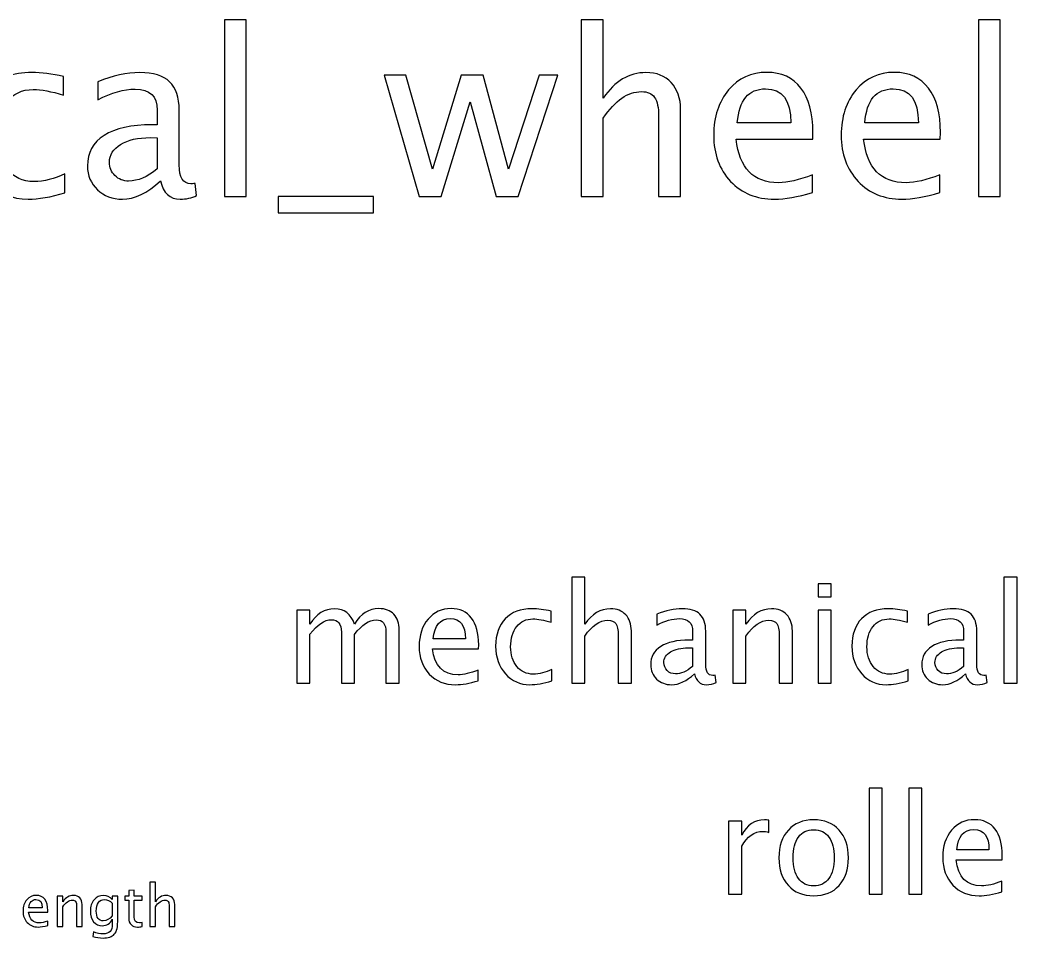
# Model space of a CAD drawing. Header units: centimetres. Extents: x -26.9 to 37.3, y -43.5 to 43.3.
# Drawn here: x 8.16 to 17.38, y 34.81 to 43.3 of the extents above; entities that cross this region are included whole.
import ezdxf

# ---------------------------------------------------------------- set-up
doc = ezdxf.new("R2010")
doc.units = ezdxf.units.CM
doc.header["$MEASUREMENT"] = 0
doc.layers.add('Layer 1', color=7, linetype='Continuous')

msp = doc.modelspace()

# ---------------------------------------------------------------- linework, layer by layer
at = {"layer": 'Layer 1'}
for points, knots in [([(10.04928, 41.67044), (10.04928, 41.67044), (10.04928, 43.30239), (10.04928, 43.30239), (10.04928, 43.30239), (10.04928, 43.30239), (10.25248, 43.30239), (10.25248, 43.30239), (10.25248, 43.30239), (10.25248, 43.30239), (10.25248, 41.67044), (10.25248, 41.67044), (10.25248, 41.67044), (10.25248, 41.67044), (10.04928, 41.67044), (10.04928, 41.67044)], [0, 0, 0, 0, 0.2, 0.2, 0.2, 0.2, 0.4, 0.4, 0.4, 0.4, 0.6, 0.6, 0.6, 0.6, 1, 1, 1, 1]), ([(13.35023, 41.67044), (13.35023, 41.67044), (13.35023, 43.30239), (13.35023, 43.30239), (13.35023, 43.30239), (13.35023, 43.30239), (13.55343, 43.30239), (13.55343, 43.30239), (13.55343, 43.30239), (13.55343, 43.30239), (13.55343, 42.58026), (13.55343, 42.58026), (13.55343, 42.58026), (13.66103, 42.73724), (13.79297, 42.81556), (13.9489, 42.81556), (13.9489, 42.81556), (14.04697, 42.81556), (14.12493, 42.78487), (14.18243, 42.72313), (14.18243, 42.72313), (14.23994, 42.66175), (14.26887, 42.57884), (14.26887, 42.47513), (14.26887, 42.47513), (14.26887, 42.47513), (14.26887, 41.67044), (14.26887, 41.67044), (14.26887, 41.67044), (14.26887, 41.67044), (14.06566, 41.67044), (14.06566, 41.67044), (14.06566, 41.67044), (14.06566, 41.67044), (14.06566, 42.40881), (14.06566, 42.40881), (14.06566, 42.40881), (14.06566, 42.49206), (14.05332, 42.55133), (14.02898, 42.58661), (14.02898, 42.58661), (14.00428, 42.62224), (13.96371, 42.63987), (13.90691, 42.63987), (13.90691, 42.63987), (13.78203, 42.63987), (13.6642, 42.55838), (13.55343, 42.3954), (13.55343, 42.3954), (13.55343, 42.3954), (13.55343, 41.67044), (13.55343, 41.67044), (13.55343, 41.67044), (13.55343, 41.67044), (13.35023, 41.67044), (13.35023, 41.67044)], [0, 0, 0, 0, 0.0666667, 0.0666667, 0.0666667, 0.0666667, 0.1333333, 0.1333333, 0.1333333, 0.1333333, 0.2, 0.2, 0.2, 0.2, 0.2666667, 0.2666667, 0.2666667, 0.2666667, 0.3333333, 0.3333333, 0.3333333, 0.3333333, 0.4, 0.4, 0.4, 0.4, 0.4666667, 0.4666667, 0.4666667, 0.4666667, 0.5333333, 0.5333333, 0.5333333, 0.5333333, 0.6, 0.6, 0.6, 0.6, 0.6666667, 0.6666667, 0.6666667, 0.6666667, 0.7333333, 0.7333333, 0.7333333, 0.7333333, 0.8, 0.8, 0.8, 0.8, 0.8666667, 0.8666667, 0.8666667, 0.8666667, 1, 1, 1, 1]), ([(17.02266, 41.67044), (17.02266, 41.67044), (17.02266, 43.30239), (17.02266, 43.30239), (17.02266, 43.30239), (17.02266, 43.30239), (17.22586, 43.30239), (17.22586, 43.30239), (17.22586, 43.30239), (17.22586, 43.30239), (17.22586, 41.67044), (17.22586, 41.67044), (17.22586, 41.67044), (17.22586, 41.67044), (17.02266, 41.67044), (17.02266, 41.67044)], [0, 0, 0, 0, 0.2, 0.2, 0.2, 0.2, 0.4, 0.4, 0.4, 0.4, 0.6, 0.6, 0.6, 0.6, 1, 1, 1, 1]), ([(8.57537, 41.70431), (8.44379, 41.6648), (8.33019, 41.64504), (8.23459, 41.64504), (8.23459, 41.64504), (8.0829, 41.64504), (7.95731, 41.70113), (7.85747, 41.81296), (7.85747, 41.81296), (7.75763, 41.92515), (7.70754, 42.06661), (7.70754, 42.237), (7.70754, 42.237), (7.70754, 42.41904), (7.75693, 42.56121), (7.85571, 42.66281), (7.85571, 42.66281), (7.95449, 42.76476), (8.09242, 42.81556), (8.26952, 42.81556), (8.26952, 42.81556), (8.35665, 42.81556), (8.45472, 42.80356), (8.56267, 42.77958), (8.56267, 42.77958), (8.56267, 42.77958), (8.56267, 42.60812), (8.56267, 42.60812), (8.56267, 42.60812), (8.44802, 42.64199), (8.35454, 42.65892), (8.28257, 42.65892), (8.28257, 42.65892), (8.17815, 42.65892), (8.09454, 42.61977), (8.0321, 42.5418), (8.0321, 42.5418), (7.96965, 42.46384), (7.93826, 42.35977), (7.93826, 42.22995), (7.93826, 42.22995), (7.93826, 42.104), (7.97071, 42.0024), (8.03527, 41.92444), (8.03527, 41.92444), (8.09983, 41.84683), (8.18414, 41.80802), (8.28892, 41.80802), (8.28892, 41.80802), (8.3817, 41.80802), (8.47695, 41.83201), (8.57537, 41.87999), (8.57537, 41.87999), (8.57537, 41.87999), (8.57537, 41.70431), (8.57537, 41.70431)], [0, 0, 0, 0, 0.0666667, 0.0666667, 0.0666667, 0.0666667, 0.1333333, 0.1333333, 0.1333333, 0.1333333, 0.2, 0.2, 0.2, 0.2, 0.2666667, 0.2666667, 0.2666667, 0.2666667, 0.3333333, 0.3333333, 0.3333333, 0.3333333, 0.4, 0.4, 0.4, 0.4, 0.4666667, 0.4666667, 0.4666667, 0.4666667, 0.5333333, 0.5333333, 0.5333333, 0.5333333, 0.6, 0.6, 0.6, 0.6, 0.6666667, 0.6666667, 0.6666667, 0.6666667, 0.7333333, 0.7333333, 0.7333333, 0.7333333, 0.8, 0.8, 0.8, 0.8, 0.8666667, 0.8666667, 0.8666667, 0.8666667, 1, 1, 1, 1]), ([(9.45873, 41.81332), (9.33667, 41.70113), (9.2192, 41.64504), (9.10631, 41.64504), (9.10631, 41.64504), (9.01353, 41.64504), (8.93627, 41.67397), (8.87524, 41.73218), (8.87524, 41.73218), (8.81386, 41.79038), (8.78316, 41.86376), (8.78316, 41.95231), (8.78316, 41.95231), (8.78316, 42.07472), (8.83467, 42.16892), (8.93768, 42.23453), (8.93768, 42.23453), (9.04069, 42.30015), (9.18851, 42.33296), (9.38112, 42.33296), (9.38112, 42.33296), (9.38112, 42.33296), (9.42875, 42.33296), (9.42875, 42.33296), (9.42875, 42.33296), (9.42875, 42.33296), (9.42875, 42.46807), (9.42875, 42.46807), (9.42875, 42.46807), (9.42875, 42.59825), (9.36101, 42.66316), (9.22519, 42.66316), (9.22519, 42.66316), (9.12007, 42.66316), (9.00506, 42.63), (8.88053, 42.56367), (8.88053, 42.56367), (8.88053, 42.56367), (8.88053, 42.73089), (8.88053, 42.73089), (8.88053, 42.73089), (9.01741, 42.78734), (9.14653, 42.81556), (9.26753, 42.81556), (9.26753, 42.81556), (9.39206, 42.81556), (9.48413, 42.78734), (9.54305, 42.73054), (9.54305, 42.73054), (9.60231, 42.67374), (9.63195, 42.58625), (9.63195, 42.46807), (9.63195, 42.46807), (9.63195, 42.46807), (9.63195, 41.96113), (9.63195, 41.96113), (9.63195, 41.96113), (9.63195, 41.84507), (9.66758, 41.78686), (9.73919, 41.78686), (9.73919, 41.78686), (9.74801, 41.78686), (9.76107, 41.78827), (9.77835, 41.79109), (9.77835, 41.79109), (9.77835, 41.79109), (9.79282, 41.6782), (9.79282, 41.6782), (9.79282, 41.6782), (9.7466, 41.65598), (9.6958, 41.64504), (9.64006, 41.64504), (9.64006, 41.64504), (9.54516, 41.64504), (9.48484, 41.70113), (9.45873, 41.81332)], [0, 0, 0, 0, 0.05, 0.05, 0.05, 0.05, 0.1, 0.1, 0.1, 0.1, 0.15, 0.15, 0.15, 0.15, 0.2, 0.2, 0.2, 0.2, 0.25, 0.25, 0.25, 0.25, 0.3, 0.3, 0.3, 0.3, 0.35, 0.35, 0.35, 0.35, 0.4, 0.4, 0.4, 0.4, 0.45, 0.45, 0.45, 0.45, 0.5, 0.5, 0.5, 0.5, 0.55, 0.55, 0.55, 0.55, 0.6, 0.6, 0.6, 0.6, 0.65, 0.65, 0.65, 0.65, 0.7, 0.7, 0.7, 0.7, 0.75, 0.75, 0.75, 0.75, 0.8, 0.8, 0.8, 0.8, 0.85, 0.85, 0.85, 0.85, 0.9, 0.9, 0.9, 0.9, 1, 1, 1, 1]), ([(11.85057, 41.67044), (11.85057, 41.67044), (11.52884, 42.79228), (11.52884, 42.79228), (11.52884, 42.79228), (11.52884, 42.79228), (11.7271, 42.79228), (11.7271, 42.79228), (11.7271, 42.79228), (11.7271, 42.79228), (11.97369, 41.92127), (11.97369, 41.92127), (11.97369, 41.92127), (11.97369, 41.92127), (12.23969, 42.79228), (12.23969, 42.79228), (12.23969, 42.79228), (12.23969, 42.79228), (12.44289, 42.79228), (12.44289, 42.79228), (12.44289, 42.79228), (12.44289, 42.79228), (12.67678, 41.92268), (12.67678, 41.92268), (12.67678, 41.92268), (12.67678, 41.92268), (12.95971, 42.79228), (12.95971, 42.79228), (12.95971, 42.79228), (12.95971, 42.79228), (13.13328, 42.79228), (13.13328, 42.79228), (13.13328, 42.79228), (13.13328, 42.79228), (12.76709, 41.67044), (12.76709, 41.67044), (12.76709, 41.67044), (12.76709, 41.67044), (12.56389, 41.67044), (12.56389, 41.67044), (12.56389, 41.67044), (12.56389, 41.67044), (12.3233, 42.54533), (12.3233, 42.54533), (12.3233, 42.54533), (12.3233, 42.54533), (12.05377, 41.67044), (12.05377, 41.67044), (12.05377, 41.67044), (12.05377, 41.67044), (11.85057, 41.67044), (11.85057, 41.67044)], [0, 0, 0, 0, 0.0714286, 0.0714286, 0.0714286, 0.0714286, 0.1428571, 0.1428571, 0.1428571, 0.1428571, 0.2142857, 0.2142857, 0.2142857, 0.2142857, 0.2857143, 0.2857143, 0.2857143, 0.2857143, 0.3571429, 0.3571429, 0.3571429, 0.3571429, 0.4285714, 0.4285714, 0.4285714, 0.4285714, 0.5, 0.5, 0.5, 0.5, 0.5714286, 0.5714286, 0.5714286, 0.5714286, 0.6428571, 0.6428571, 0.6428571, 0.6428571, 0.7142857, 0.7142857, 0.7142857, 0.7142857, 0.7857143, 0.7857143, 0.7857143, 0.7857143, 0.8571429, 0.8571429, 0.8571429, 0.8571429, 1, 1, 1, 1]), ([(15.48736, 41.70642), (15.35084, 41.6655), (15.23407, 41.64504), (15.1367, 41.64504), (15.1367, 41.64504), (14.97054, 41.64504), (14.83543, 41.70007), (14.73136, 41.80979), (14.73136, 41.80979), (14.62729, 41.9195), (14.57508, 42.06167), (14.57508, 42.23665), (14.57508, 42.23665), (14.57508, 42.40634), (14.62094, 42.54568), (14.71302, 42.65469), (14.71302, 42.65469), (14.80509, 42.76335), (14.92292, 42.81768), (15.0665, 42.81768), (15.0665, 42.81768), (15.20232, 42.81768), (15.30745, 42.76934), (15.38153, 42.67268), (15.38153, 42.67268), (15.45561, 42.57602), (15.49266, 42.43914), (15.49266, 42.2617), (15.49266, 42.2617), (15.49266, 42.2617), (15.4916, 42.19961), (15.4916, 42.19961), (15.4916, 42.19961), (15.4916, 42.19961), (14.78251, 42.19961), (14.78251, 42.19961), (14.78251, 42.19961), (14.81215, 41.9315), (14.94303, 41.79744), (15.1748, 41.79744), (15.1748, 41.79744), (15.25982, 41.79744), (15.36389, 41.82143), (15.48736, 41.86941), (15.48736, 41.86941), (15.48736, 41.86941), (15.48736, 41.70642), (15.48736, 41.70642)], [0, 0, 0, 0, 0.0769231, 0.0769231, 0.0769231, 0.0769231, 0.1538462, 0.1538462, 0.1538462, 0.1538462, 0.2307692, 0.2307692, 0.2307692, 0.2307692, 0.3076923, 0.3076923, 0.3076923, 0.3076923, 0.3846154, 0.3846154, 0.3846154, 0.3846154, 0.4615385, 0.4615385, 0.4615385, 0.4615385, 0.5384615, 0.5384615, 0.5384615, 0.5384615, 0.6153846, 0.6153846, 0.6153846, 0.6153846, 0.6923077, 0.6923077, 0.6923077, 0.6923077, 0.7692308, 0.7692308, 0.7692308, 0.7692308, 0.8461538, 0.8461538, 0.8461538, 0.8461538, 1, 1, 1, 1]), ([(16.6667, 41.70642), (16.53018, 41.6655), (16.41341, 41.64504), (16.31604, 41.64504), (16.31604, 41.64504), (16.14988, 41.64504), (16.01477, 41.70007), (15.9107, 41.80979), (15.9107, 41.80979), (15.80663, 41.9195), (15.75442, 42.06167), (15.75442, 42.23665), (15.75442, 42.23665), (15.75442, 42.40634), (15.80028, 42.54568), (15.89236, 42.65469), (15.89236, 42.65469), (15.98443, 42.76335), (16.10226, 42.81768), (16.24584, 42.81768), (16.24584, 42.81768), (16.38166, 42.81768), (16.48679, 42.76934), (16.56087, 42.67268), (16.56087, 42.67268), (16.63495, 42.57602), (16.672, 42.43914), (16.672, 42.2617), (16.672, 42.2617), (16.672, 42.2617), (16.67094, 42.19961), (16.67094, 42.19961), (16.67094, 42.19961), (16.67094, 42.19961), (15.96185, 42.19961), (15.96185, 42.19961), (15.96185, 42.19961), (15.99149, 41.9315), (16.12237, 41.79744), (16.35414, 41.79744), (16.35414, 41.79744), (16.43916, 41.79744), (16.54323, 41.82143), (16.6667, 41.86941), (16.6667, 41.86941), (16.6667, 41.86941), (16.6667, 41.70642), (16.6667, 41.70642)], [0, 0, 0, 0, 0.0769231, 0.0769231, 0.0769231, 0.0769231, 0.1538462, 0.1538462, 0.1538462, 0.1538462, 0.2307692, 0.2307692, 0.2307692, 0.2307692, 0.3076923, 0.3076923, 0.3076923, 0.3076923, 0.3846154, 0.3846154, 0.3846154, 0.3846154, 0.4615385, 0.4615385, 0.4615385, 0.4615385, 0.5384615, 0.5384615, 0.5384615, 0.5384615, 0.6153846, 0.6153846, 0.6153846, 0.6153846, 0.6923077, 0.6923077, 0.6923077, 0.6923077, 0.7692308, 0.7692308, 0.7692308, 0.7692308, 0.8461538, 0.8461538, 0.8461538, 0.8461538, 1, 1, 1, 1]), ([(14.7931, 42.35201), (14.7931, 42.35201), (15.2884, 42.35201), (15.2884, 42.35201), (15.2884, 42.35201), (15.2884, 42.56085), (15.21043, 42.66527), (15.05486, 42.66527), (15.05486, 42.66527), (14.89823, 42.66527), (14.81109, 42.56085), (14.7931, 42.35201)], [0, 0, 0, 0, 0.25, 0.25, 0.25, 0.25, 0.5, 0.5, 0.5, 0.5, 1, 1, 1, 1]), ([(15.97244, 42.35201), (15.97244, 42.35201), (16.46774, 42.35201), (16.46774, 42.35201), (16.46774, 42.35201), (16.46774, 42.56085), (16.38977, 42.66527), (16.2342, 42.66527), (16.2342, 42.66527), (16.07757, 42.66527), (15.99043, 42.56085), (15.97244, 42.35201)], [0, 0, 0, 0, 0.25, 0.25, 0.25, 0.25, 0.5, 0.5, 0.5, 0.5, 1, 1, 1, 1]), ([(9.42875, 41.92409), (9.42875, 41.92409), (9.42875, 42.21231), (9.42875, 42.21231), (9.42875, 42.21231), (9.42875, 42.21231), (9.36348, 42.21442), (9.36348, 42.21442), (9.36348, 42.21442), (9.25059, 42.21442), (9.15958, 42.19361), (9.09008, 42.15198), (9.09008, 42.15198), (9.02094, 42.11), (8.98636, 42.05462), (8.98636, 41.98547), (8.98636, 41.98547), (8.98636, 41.93714), (9.00365, 41.89622), (9.03787, 41.8627), (9.03787, 41.8627), (9.07244, 41.82919), (9.11442, 41.81226), (9.16416, 41.81226), (9.16416, 41.81226), (9.24883, 41.81226), (9.33703, 41.84965), (9.42875, 41.92409)], [0, 0, 0, 0, 0.125, 0.125, 0.125, 0.125, 0.25, 0.25, 0.25, 0.25, 0.375, 0.375, 0.375, 0.375, 0.5, 0.5, 0.5, 0.5, 0.625, 0.625, 0.625, 0.625, 0.75, 0.75, 0.75, 0.75, 1, 1, 1, 1]), ([(10.5467, 41.51804), (10.5467, 41.51804), (10.5467, 41.67044), (10.5467, 41.67044), (10.5467, 41.67044), (10.5467, 41.67044), (11.42723, 41.67044), (11.42723, 41.67044), (11.42723, 41.67044), (11.42723, 41.67044), (11.42723, 41.51804), (11.42723, 41.51804), (11.42723, 41.51804), (11.42723, 41.51804), (10.5467, 41.51804), (10.5467, 41.51804)], [0, 0, 0, 0, 0.2, 0.2, 0.2, 0.2, 0.4, 0.4, 0.4, 0.4, 0.6, 0.6, 0.6, 0.6, 1, 1, 1, 1]), ([(13.26226, 37.17044), (13.26226, 37.17044), (13.26226, 38.14961), (13.26226, 38.14961), (13.26226, 38.14961), (13.26226, 38.14961), (13.38418, 38.14961), (13.38418, 38.14961), (13.38418, 38.14961), (13.38418, 38.14961), (13.38418, 37.71633), (13.38418, 37.71633), (13.38418, 37.71633), (13.44874, 37.81052), (13.5279, 37.85751), (13.62146, 37.85751), (13.62146, 37.85751), (13.6803, 37.85751), (13.72708, 37.8391), (13.76158, 37.80205), (13.76158, 37.80205), (13.79608, 37.76522), (13.81344, 37.71548), (13.81344, 37.65325), (13.81344, 37.65325), (13.81344, 37.65325), (13.81344, 37.17044), (13.81344, 37.17044), (13.81344, 37.17044), (13.81344, 37.17044), (13.69152, 37.17044), (13.69152, 37.17044), (13.69152, 37.17044), (13.69152, 37.17044), (13.69152, 37.61346), (13.69152, 37.61346), (13.69152, 37.61346), (13.69152, 37.66341), (13.68411, 37.69897), (13.66951, 37.72014), (13.66951, 37.72014), (13.65469, 37.74152), (13.63035, 37.7521), (13.59627, 37.7521), (13.59627, 37.7521), (13.52134, 37.7521), (13.45064, 37.70321), (13.38418, 37.60542), (13.38418, 37.60542), (13.38418, 37.60542), (13.38418, 37.17044), (13.38418, 37.17044), (13.38418, 37.17044), (13.38418, 37.17044), (13.26226, 37.17044), (13.26226, 37.17044)], [0, 0, 0, 0, 0.0666667, 0.0666667, 0.0666667, 0.0666667, 0.1333333, 0.1333333, 0.1333333, 0.1333333, 0.2, 0.2, 0.2, 0.2, 0.2666667, 0.2666667, 0.2666667, 0.2666667, 0.3333333, 0.3333333, 0.3333333, 0.3333333, 0.4, 0.4, 0.4, 0.4, 0.4666667, 0.4666667, 0.4666667, 0.4666667, 0.5333333, 0.5333333, 0.5333333, 0.5333333, 0.6, 0.6, 0.6, 0.6, 0.6666667, 0.6666667, 0.6666667, 0.6666667, 0.7333333, 0.7333333, 0.7333333, 0.7333333, 0.8, 0.8, 0.8, 0.8, 0.8666667, 0.8666667, 0.8666667, 0.8666667, 1, 1, 1, 1]), ([(15.54001, 37.96673), (15.54001, 37.96673), (15.54001, 38.08865), (15.54001, 38.08865), (15.54001, 38.08865), (15.54001, 38.08865), (15.66193, 38.08865), (15.66193, 38.08865), (15.66193, 38.08865), (15.66193, 38.08865), (15.66193, 37.96673), (15.66193, 37.96673), (15.66193, 37.96673), (15.66193, 37.96673), (15.54001, 37.96673), (15.54001, 37.96673)], [0, 0, 0, 0, 0.2, 0.2, 0.2, 0.2, 0.4, 0.4, 0.4, 0.4, 0.6, 0.6, 0.6, 0.6, 1, 1, 1, 1]), ([(17.25874, 37.17044), (17.25874, 37.17044), (17.25874, 38.14961), (17.25874, 38.14961), (17.25874, 38.14961), (17.25874, 38.14961), (17.38066, 38.14961), (17.38066, 38.14961), (17.38066, 38.14961), (17.38066, 38.14961), (17.38066, 37.17044), (17.38066, 37.17044), (17.38066, 37.17044), (17.38066, 37.17044), (17.25874, 37.17044), (17.25874, 37.17044)], [0, 0, 0, 0, 0.2, 0.2, 0.2, 0.2, 0.4, 0.4, 0.4, 0.4, 0.6, 0.6, 0.6, 0.6, 1, 1, 1, 1]), ([(10.71845, 37.17044), (10.71845, 37.17044), (10.71845, 37.84354), (10.71845, 37.84354), (10.71845, 37.84354), (10.71845, 37.84354), (10.84037, 37.84354), (10.84037, 37.84354), (10.84037, 37.84354), (10.84037, 37.84354), (10.84037, 37.71633), (10.84037, 37.71633), (10.84037, 37.71633), (10.89985, 37.81052), (10.97605, 37.85751), (11.06939, 37.85751), (11.06939, 37.85751), (11.15935, 37.85751), (11.22052, 37.81052), (11.25312, 37.71633), (11.25312, 37.71633), (11.31091, 37.81137), (11.38626, 37.85878), (11.47876, 37.85878), (11.47876, 37.85878), (11.53781, 37.85878), (11.58374, 37.84142), (11.61655, 37.8065), (11.61655, 37.8065), (11.64936, 37.77157), (11.66587, 37.72268), (11.66587, 37.65981), (11.66587, 37.65981), (11.66587, 37.65981), (11.66587, 37.17044), (11.66587, 37.17044), (11.66587, 37.17044), (11.66587, 37.17044), (11.54395, 37.17044), (11.54395, 37.17044), (11.54395, 37.17044), (11.54395, 37.17044), (11.54395, 37.63971), (11.54395, 37.63971), (11.54395, 37.63971), (11.54395, 37.71633), (11.51347, 37.75464), (11.45251, 37.75464), (11.45251, 37.75464), (11.38922, 37.75464), (11.32276, 37.70998), (11.25312, 37.62044), (11.25312, 37.62044), (11.25312, 37.62044), (11.25312, 37.17044), (11.25312, 37.17044), (11.25312, 37.17044), (11.25312, 37.17044), (11.1312, 37.17044), (11.1312, 37.17044), (11.1312, 37.17044), (11.1312, 37.17044), (11.1312, 37.64013), (11.1312, 37.64013), (11.1312, 37.64013), (11.1312, 37.71739), (11.1003, 37.75591), (11.03828, 37.75591), (11.03828, 37.75591), (10.97668, 37.75591), (10.91064, 37.71104), (10.84037, 37.62108), (10.84037, 37.62108), (10.84037, 37.62108), (10.84037, 37.17044), (10.84037, 37.17044), (10.84037, 37.17044), (10.84037, 37.17044), (10.71845, 37.17044), (10.71845, 37.17044)], [0, 0, 0, 0, 0.047619, 0.047619, 0.047619, 0.047619, 0.0952381, 0.0952381, 0.0952381, 0.0952381, 0.1428571, 0.1428571, 0.1428571, 0.1428571, 0.1904762, 0.1904762, 0.1904762, 0.1904762, 0.2380952, 0.2380952, 0.2380952, 0.2380952, 0.2857143, 0.2857143, 0.2857143, 0.2857143, 0.3333333, 0.3333333, 0.3333333, 0.3333333, 0.3809524, 0.3809524, 0.3809524, 0.3809524, 0.4285714, 0.4285714, 0.4285714, 0.4285714, 0.4761905, 0.4761905, 0.4761905, 0.4761905, 0.5238095, 0.5238095, 0.5238095, 0.5238095, 0.5714286, 0.5714286, 0.5714286, 0.5714286, 0.6190476, 0.6190476, 0.6190476, 0.6190476, 0.6666667, 0.6666667, 0.6666667, 0.6666667, 0.7142857, 0.7142857, 0.7142857, 0.7142857, 0.7619048, 0.7619048, 0.7619048, 0.7619048, 0.8095238, 0.8095238, 0.8095238, 0.8095238, 0.8571429, 0.8571429, 0.8571429, 0.8571429, 0.9047619, 0.9047619, 0.9047619, 0.9047619, 1, 1, 1, 1]), ([(12.39824, 37.19203), (12.31633, 37.16748), (12.24626, 37.1552), (12.18784, 37.1552), (12.18784, 37.1552), (12.08815, 37.1552), (12.00708, 37.18822), (11.94464, 37.25405), (11.94464, 37.25405), (11.8822, 37.31988), (11.85087, 37.40518), (11.85087, 37.51017), (11.85087, 37.51017), (11.85087, 37.61198), (11.87839, 37.69559), (11.93363, 37.76099), (11.93363, 37.76099), (11.98888, 37.82618), (12.05957, 37.85878), (12.14572, 37.85878), (12.14572, 37.85878), (12.22721, 37.85878), (12.29029, 37.82978), (12.33474, 37.77179), (12.33474, 37.77179), (12.37919, 37.71379), (12.40142, 37.63166), (12.40142, 37.52519), (12.40142, 37.52519), (12.40142, 37.52519), (12.40078, 37.48794), (12.40078, 37.48794), (12.40078, 37.48794), (12.40078, 37.48794), (11.97533, 37.48794), (11.97533, 37.48794), (11.97533, 37.48794), (11.99311, 37.32707), (12.07164, 37.24664), (12.2107, 37.24664), (12.2107, 37.24664), (12.26172, 37.24664), (12.32416, 37.26103), (12.39824, 37.28982), (12.39824, 37.28982), (12.39824, 37.28982), (12.39824, 37.19203), (12.39824, 37.19203)], [0, 0, 0, 0, 0.0769231, 0.0769231, 0.0769231, 0.0769231, 0.1538462, 0.1538462, 0.1538462, 0.1538462, 0.2307692, 0.2307692, 0.2307692, 0.2307692, 0.3076923, 0.3076923, 0.3076923, 0.3076923, 0.3846154, 0.3846154, 0.3846154, 0.3846154, 0.4615385, 0.4615385, 0.4615385, 0.4615385, 0.5384615, 0.5384615, 0.5384615, 0.5384615, 0.6153846, 0.6153846, 0.6153846, 0.6153846, 0.6923077, 0.6923077, 0.6923077, 0.6923077, 0.7692308, 0.7692308, 0.7692308, 0.7692308, 0.8461538, 0.8461538, 0.8461538, 0.8461538, 1, 1, 1, 1]), ([(13.07917, 37.19076), (13.00022, 37.16705), (12.93206, 37.1552), (12.8747, 37.1552), (12.8747, 37.1552), (12.78368, 37.1552), (12.70833, 37.18886), (12.64843, 37.25595), (12.64843, 37.25595), (12.58853, 37.32326), (12.55847, 37.40814), (12.55847, 37.51038), (12.55847, 37.51038), (12.55847, 37.6196), (12.5881, 37.7049), (12.64737, 37.76586), (12.64737, 37.76586), (12.70664, 37.82703), (12.7894, 37.85751), (12.89566, 37.85751), (12.89566, 37.85751), (12.94794, 37.85751), (13.00678, 37.85031), (13.07155, 37.83592), (13.07155, 37.83592), (13.07155, 37.83592), (13.07155, 37.73305), (13.07155, 37.73305), (13.07155, 37.73305), (13.00276, 37.75337), (12.94667, 37.76353), (12.90349, 37.76353), (12.90349, 37.76353), (12.84083, 37.76353), (12.79067, 37.74004), (12.7532, 37.69326), (12.7532, 37.69326), (12.71574, 37.64648), (12.6969, 37.58404), (12.6969, 37.50614), (12.6969, 37.50614), (12.6969, 37.43058), (12.71637, 37.36962), (12.75511, 37.32284), (12.75511, 37.32284), (12.79384, 37.27627), (12.84443, 37.25299), (12.9073, 37.25299), (12.9073, 37.25299), (12.96297, 37.25299), (13.02012, 37.26738), (13.07917, 37.29617), (13.07917, 37.29617), (13.07917, 37.29617), (13.07917, 37.19076), (13.07917, 37.19076)], [0, 0, 0, 0, 0.0666667, 0.0666667, 0.0666667, 0.0666667, 0.1333333, 0.1333333, 0.1333333, 0.1333333, 0.2, 0.2, 0.2, 0.2, 0.2666667, 0.2666667, 0.2666667, 0.2666667, 0.3333333, 0.3333333, 0.3333333, 0.3333333, 0.4, 0.4, 0.4, 0.4, 0.4666667, 0.4666667, 0.4666667, 0.4666667, 0.5333333, 0.5333333, 0.5333333, 0.5333333, 0.6, 0.6, 0.6, 0.6, 0.6666667, 0.6666667, 0.6666667, 0.6666667, 0.7333333, 0.7333333, 0.7333333, 0.7333333, 0.8, 0.8, 0.8, 0.8, 0.8666667, 0.8666667, 0.8666667, 0.8666667, 1, 1, 1, 1]), ([(14.39743, 37.25617), (14.3242, 37.18886), (14.25371, 37.1552), (14.18598, 37.1552), (14.18598, 37.1552), (14.13031, 37.1552), (14.08395, 37.17256), (14.04734, 37.20748), (14.04734, 37.20748), (14.01051, 37.24241), (13.99209, 37.28643), (13.99209, 37.33956), (13.99209, 37.33956), (13.99209, 37.41301), (14.02299, 37.46953), (14.0848, 37.5089), (14.0848, 37.5089), (14.14661, 37.54827), (14.2353, 37.56795), (14.35087, 37.56795), (14.35087, 37.56795), (14.35087, 37.56795), (14.37944, 37.56795), (14.37944, 37.56795), (14.37944, 37.56795), (14.37944, 37.56795), (14.37944, 37.64902), (14.37944, 37.64902), (14.37944, 37.64902), (14.37944, 37.72712), (14.3388, 37.76607), (14.25731, 37.76607), (14.25731, 37.76607), (14.19423, 37.76607), (14.12523, 37.74617), (14.05051, 37.70638), (14.05051, 37.70638), (14.05051, 37.70638), (14.05051, 37.80671), (14.05051, 37.80671), (14.05051, 37.80671), (14.13264, 37.84058), (14.21011, 37.85751), (14.28271, 37.85751), (14.28271, 37.85751), (14.35743, 37.85751), (14.41267, 37.84058), (14.44802, 37.8065), (14.44802, 37.8065), (14.48358, 37.77242), (14.50136, 37.71993), (14.50136, 37.64902), (14.50136, 37.64902), (14.50136, 37.64902), (14.50136, 37.34485), (14.50136, 37.34485), (14.50136, 37.34485), (14.50136, 37.27522), (14.52274, 37.24029), (14.56571, 37.24029), (14.56571, 37.24029), (14.571, 37.24029), (14.57883, 37.24114), (14.5892, 37.24283), (14.5892, 37.24283), (14.5892, 37.24283), (14.59788, 37.1751), (14.59788, 37.1751), (14.59788, 37.1751), (14.57015, 37.16176), (14.53967, 37.1552), (14.50623, 37.1552), (14.50623, 37.1552), (14.44929, 37.1552), (14.4131, 37.18886), (14.39743, 37.25617)], [0, 0, 0, 0, 0.05, 0.05, 0.05, 0.05, 0.1, 0.1, 0.1, 0.1, 0.15, 0.15, 0.15, 0.15, 0.2, 0.2, 0.2, 0.2, 0.25, 0.25, 0.25, 0.25, 0.3, 0.3, 0.3, 0.3, 0.35, 0.35, 0.35, 0.35, 0.4, 0.4, 0.4, 0.4, 0.45, 0.45, 0.45, 0.45, 0.5, 0.5, 0.5, 0.5, 0.55, 0.55, 0.55, 0.55, 0.6, 0.6, 0.6, 0.6, 0.65, 0.65, 0.65, 0.65, 0.7, 0.7, 0.7, 0.7, 0.75, 0.75, 0.75, 0.75, 0.8, 0.8, 0.8, 0.8, 0.85, 0.85, 0.85, 0.85, 0.9, 0.9, 0.9, 0.9, 1, 1, 1, 1]), ([(14.75176, 37.17044), (14.75176, 37.17044), (14.75176, 37.84354), (14.75176, 37.84354), (14.75176, 37.84354), (14.75176, 37.84354), (14.87368, 37.84354), (14.87368, 37.84354), (14.87368, 37.84354), (14.87368, 37.84354), (14.87368, 37.71633), (14.87368, 37.71633), (14.87368, 37.71633), (14.93824, 37.81052), (15.0174, 37.85751), (15.11096, 37.85751), (15.11096, 37.85751), (15.1698, 37.85751), (15.21658, 37.8391), (15.25108, 37.80205), (15.25108, 37.80205), (15.28558, 37.76522), (15.30294, 37.71548), (15.30294, 37.65325), (15.30294, 37.65325), (15.30294, 37.65325), (15.30294, 37.17044), (15.30294, 37.17044), (15.30294, 37.17044), (15.30294, 37.17044), (15.18102, 37.17044), (15.18102, 37.17044), (15.18102, 37.17044), (15.18102, 37.17044), (15.18102, 37.61346), (15.18102, 37.61346), (15.18102, 37.61346), (15.18102, 37.66341), (15.17361, 37.69897), (15.15901, 37.72014), (15.15901, 37.72014), (15.14419, 37.74152), (15.11985, 37.7521), (15.08577, 37.7521), (15.08577, 37.7521), (15.01084, 37.7521), (14.94014, 37.70321), (14.87368, 37.60542), (14.87368, 37.60542), (14.87368, 37.60542), (14.87368, 37.17044), (14.87368, 37.17044), (14.87368, 37.17044), (14.87368, 37.17044), (14.75176, 37.17044), (14.75176, 37.17044)], [0, 0, 0, 0, 0.0666667, 0.0666667, 0.0666667, 0.0666667, 0.1333333, 0.1333333, 0.1333333, 0.1333333, 0.2, 0.2, 0.2, 0.2, 0.2666667, 0.2666667, 0.2666667, 0.2666667, 0.3333333, 0.3333333, 0.3333333, 0.3333333, 0.4, 0.4, 0.4, 0.4, 0.4666667, 0.4666667, 0.4666667, 0.4666667, 0.5333333, 0.5333333, 0.5333333, 0.5333333, 0.6, 0.6, 0.6, 0.6, 0.6666667, 0.6666667, 0.6666667, 0.6666667, 0.7333333, 0.7333333, 0.7333333, 0.7333333, 0.8, 0.8, 0.8, 0.8, 0.8666667, 0.8666667, 0.8666667, 0.8666667, 1, 1, 1, 1]), ([(15.54001, 37.17044), (15.54001, 37.17044), (15.54001, 37.84354), (15.54001, 37.84354), (15.54001, 37.84354), (15.54001, 37.84354), (15.66193, 37.84354), (15.66193, 37.84354), (15.66193, 37.84354), (15.66193, 37.84354), (15.66193, 37.17044), (15.66193, 37.17044), (15.66193, 37.17044), (15.66193, 37.17044), (15.54001, 37.17044), (15.54001, 37.17044)], [0, 0, 0, 0, 0.2, 0.2, 0.2, 0.2, 0.4, 0.4, 0.4, 0.4, 0.6, 0.6, 0.6, 0.6, 1, 1, 1, 1]), ([(16.3744, 37.19076), (16.29545, 37.16705), (16.22729, 37.1552), (16.16993, 37.1552), (16.16993, 37.1552), (16.07891, 37.1552), (16.00356, 37.18886), (15.94366, 37.25595), (15.94366, 37.25595), (15.88376, 37.32326), (15.8537, 37.40814), (15.8537, 37.51038), (15.8537, 37.51038), (15.8537, 37.6196), (15.88333, 37.7049), (15.9426, 37.76586), (15.9426, 37.76586), (16.00187, 37.82703), (16.08463, 37.85751), (16.19089, 37.85751), (16.19089, 37.85751), (16.24317, 37.85751), (16.30201, 37.85031), (16.36678, 37.83592), (16.36678, 37.83592), (16.36678, 37.83592), (16.36678, 37.73305), (16.36678, 37.73305), (16.36678, 37.73305), (16.29799, 37.75337), (16.2419, 37.76353), (16.19872, 37.76353), (16.19872, 37.76353), (16.13606, 37.76353), (16.0859, 37.74004), (16.04843, 37.69326), (16.04843, 37.69326), (16.01097, 37.64648), (15.99213, 37.58404), (15.99213, 37.50614), (15.99213, 37.50614), (15.99213, 37.43058), (16.0116, 37.36962), (16.05034, 37.32284), (16.05034, 37.32284), (16.08907, 37.27627), (16.13966, 37.25299), (16.20253, 37.25299), (16.20253, 37.25299), (16.2582, 37.25299), (16.31535, 37.26738), (16.3744, 37.29617), (16.3744, 37.29617), (16.3744, 37.29617), (16.3744, 37.19076), (16.3744, 37.19076)], [0, 0, 0, 0, 0.0666667, 0.0666667, 0.0666667, 0.0666667, 0.1333333, 0.1333333, 0.1333333, 0.1333333, 0.2, 0.2, 0.2, 0.2, 0.2666667, 0.2666667, 0.2666667, 0.2666667, 0.3333333, 0.3333333, 0.3333333, 0.3333333, 0.4, 0.4, 0.4, 0.4, 0.4666667, 0.4666667, 0.4666667, 0.4666667, 0.5333333, 0.5333333, 0.5333333, 0.5333333, 0.6, 0.6, 0.6, 0.6, 0.6666667, 0.6666667, 0.6666667, 0.6666667, 0.7333333, 0.7333333, 0.7333333, 0.7333333, 0.8, 0.8, 0.8, 0.8, 0.8666667, 0.8666667, 0.8666667, 0.8666667, 1, 1, 1, 1]), ([(16.90441, 37.25617), (16.83118, 37.18886), (16.76069, 37.1552), (16.69296, 37.1552), (16.69296, 37.1552), (16.63729, 37.1552), (16.59093, 37.17256), (16.55432, 37.20748), (16.55432, 37.20748), (16.51749, 37.24241), (16.49907, 37.28643), (16.49907, 37.33956), (16.49907, 37.33956), (16.49907, 37.41301), (16.52997, 37.46953), (16.59178, 37.5089), (16.59178, 37.5089), (16.65359, 37.54827), (16.74228, 37.56795), (16.85785, 37.56795), (16.85785, 37.56795), (16.85785, 37.56795), (16.88642, 37.56795), (16.88642, 37.56795), (16.88642, 37.56795), (16.88642, 37.56795), (16.88642, 37.64902), (16.88642, 37.64902), (16.88642, 37.64902), (16.88642, 37.72712), (16.84578, 37.76607), (16.76429, 37.76607), (16.76429, 37.76607), (16.70121, 37.76607), (16.63221, 37.74617), (16.55749, 37.70638), (16.55749, 37.70638), (16.55749, 37.70638), (16.55749, 37.80671), (16.55749, 37.80671), (16.55749, 37.80671), (16.63962, 37.84058), (16.71709, 37.85751), (16.78969, 37.85751), (16.78969, 37.85751), (16.86441, 37.85751), (16.91965, 37.84058), (16.955, 37.8065), (16.955, 37.8065), (16.99056, 37.77242), (17.00834, 37.71993), (17.00834, 37.64902), (17.00834, 37.64902), (17.00834, 37.64902), (17.00834, 37.34485), (17.00834, 37.34485), (17.00834, 37.34485), (17.00834, 37.27522), (17.02972, 37.24029), (17.07269, 37.24029), (17.07269, 37.24029), (17.07798, 37.24029), (17.08581, 37.24114), (17.09618, 37.24283), (17.09618, 37.24283), (17.09618, 37.24283), (17.10486, 37.1751), (17.10486, 37.1751), (17.10486, 37.1751), (17.07713, 37.16176), (17.04665, 37.1552), (17.01321, 37.1552), (17.01321, 37.1552), (16.95627, 37.1552), (16.92008, 37.18886), (16.90441, 37.25617)], [0, 0, 0, 0, 0.05, 0.05, 0.05, 0.05, 0.1, 0.1, 0.1, 0.1, 0.15, 0.15, 0.15, 0.15, 0.2, 0.2, 0.2, 0.2, 0.25, 0.25, 0.25, 0.25, 0.3, 0.3, 0.3, 0.3, 0.35, 0.35, 0.35, 0.35, 0.4, 0.4, 0.4, 0.4, 0.45, 0.45, 0.45, 0.45, 0.5, 0.5, 0.5, 0.5, 0.55, 0.55, 0.55, 0.55, 0.6, 0.6, 0.6, 0.6, 0.65, 0.65, 0.65, 0.65, 0.7, 0.7, 0.7, 0.7, 0.75, 0.75, 0.75, 0.75, 0.8, 0.8, 0.8, 0.8, 0.85, 0.85, 0.85, 0.85, 0.9, 0.9, 0.9, 0.9, 1, 1, 1, 1]), ([(11.98168, 37.57938), (11.98168, 37.57938), (12.27886, 37.57938), (12.27886, 37.57938), (12.27886, 37.57938), (12.27886, 37.70469), (12.23208, 37.76734), (12.13874, 37.76734), (12.13874, 37.76734), (12.04476, 37.76734), (11.99248, 37.70469), (11.98168, 37.57938)], [0, 0, 0, 0, 0.25, 0.25, 0.25, 0.25, 0.5, 0.5, 0.5, 0.5, 1, 1, 1, 1]), ([(14.37944, 37.32263), (14.37944, 37.32263), (14.37944, 37.49556), (14.37944, 37.49556), (14.37944, 37.49556), (14.37944, 37.49556), (14.34028, 37.49683), (14.34028, 37.49683), (14.34028, 37.49683), (14.27255, 37.49683), (14.21794, 37.48434), (14.17624, 37.45937), (14.17624, 37.45937), (14.13475, 37.43418), (14.11401, 37.40095), (14.11401, 37.35946), (14.11401, 37.35946), (14.11401, 37.33046), (14.12438, 37.30591), (14.14491, 37.2858), (14.14491, 37.2858), (14.16566, 37.26569), (14.19085, 37.25553), (14.22069, 37.25553), (14.22069, 37.25553), (14.27149, 37.25553), (14.32441, 37.27797), (14.37944, 37.32263)], [0, 0, 0, 0, 0.125, 0.125, 0.125, 0.125, 0.25, 0.25, 0.25, 0.25, 0.375, 0.375, 0.375, 0.375, 0.5, 0.5, 0.5, 0.5, 0.625, 0.625, 0.625, 0.625, 0.75, 0.75, 0.75, 0.75, 1, 1, 1, 1]), ([(16.88642, 37.32263), (16.88642, 37.32263), (16.88642, 37.49556), (16.88642, 37.49556), (16.88642, 37.49556), (16.88642, 37.49556), (16.84726, 37.49683), (16.84726, 37.49683), (16.84726, 37.49683), (16.77953, 37.49683), (16.72492, 37.48434), (16.68322, 37.45937), (16.68322, 37.45937), (16.64173, 37.43418), (16.62099, 37.40095), (16.62099, 37.35946), (16.62099, 37.35946), (16.62099, 37.33046), (16.63136, 37.30591), (16.65189, 37.2858), (16.65189, 37.2858), (16.67264, 37.26569), (16.69783, 37.25553), (16.72767, 37.25553), (16.72767, 37.25553), (16.77847, 37.25553), (16.83139, 37.27797), (16.88642, 37.32263)], [0, 0, 0, 0, 0.125, 0.125, 0.125, 0.125, 0.25, 0.25, 0.25, 0.25, 0.375, 0.375, 0.375, 0.375, 0.5, 0.5, 0.5, 0.5, 0.625, 0.625, 0.625, 0.625, 0.75, 0.75, 0.75, 0.75, 1, 1, 1, 1]), ([(16.01235, 35.21887), (16.01235, 35.21887), (16.01235, 36.19804), (16.01235, 36.19804), (16.01235, 36.19804), (16.01235, 36.19804), (16.13427, 36.19804), (16.13427, 36.19804), (16.13427, 36.19804), (16.13427, 36.19804), (16.13427, 35.21887), (16.13427, 35.21887), (16.13427, 35.21887), (16.13427, 35.21887), (16.01235, 35.21887), (16.01235, 35.21887)], [0, 0, 0, 0, 0.2, 0.2, 0.2, 0.2, 0.4, 0.4, 0.4, 0.4, 0.6, 0.6, 0.6, 0.6, 1, 1, 1, 1]), ([(16.37938, 35.21887), (16.37938, 35.21887), (16.37938, 36.19804), (16.37938, 36.19804), (16.37938, 36.19804), (16.37938, 36.19804), (16.5013, 36.19804), (16.5013, 36.19804), (16.5013, 36.19804), (16.5013, 36.19804), (16.5013, 35.21887), (16.5013, 35.21887), (16.5013, 35.21887), (16.5013, 35.21887), (16.37938, 35.21887), (16.37938, 35.21887)], [0, 0, 0, 0, 0.2, 0.2, 0.2, 0.2, 0.4, 0.4, 0.4, 0.4, 0.6, 0.6, 0.6, 0.6, 1, 1, 1, 1]), ([(14.71251, 35.21887), (14.71251, 35.21887), (14.71251, 35.89197), (14.71251, 35.89197), (14.71251, 35.89197), (14.71251, 35.89197), (14.83443, 35.89197), (14.83443, 35.89197), (14.83443, 35.89197), (14.83443, 35.89197), (14.83443, 35.76476), (14.83443, 35.76476), (14.83443, 35.76476), (14.8829, 35.85895), (14.95318, 35.90594), (15.04546, 35.90594), (15.04546, 35.90594), (15.05795, 35.90594), (15.07107, 35.90488), (15.08462, 35.90277), (15.08462, 35.90277), (15.08462, 35.90277), (15.08462, 35.78868), (15.08462, 35.78868), (15.08462, 35.78868), (15.06345, 35.79566), (15.04483, 35.79926), (15.02874, 35.79926), (15.02874, 35.79926), (14.95127, 35.79926), (14.8865, 35.75354), (14.83443, 35.66189), (14.83443, 35.66189), (14.83443, 35.66189), (14.83443, 35.21887), (14.83443, 35.21887), (14.83443, 35.21887), (14.83443, 35.21887), (14.71251, 35.21887), (14.71251, 35.21887)], [0, 0, 0, 0, 0.0909091, 0.0909091, 0.0909091, 0.0909091, 0.1818182, 0.1818182, 0.1818182, 0.1818182, 0.2727273, 0.2727273, 0.2727273, 0.2727273, 0.3636364, 0.3636364, 0.3636364, 0.3636364, 0.4545455, 0.4545455, 0.4545455, 0.4545455, 0.5454545, 0.5454545, 0.5454545, 0.5454545, 0.6363636, 0.6363636, 0.6363636, 0.6363636, 0.7272727, 0.7272727, 0.7272727, 0.7272727, 0.8181818, 0.8181818, 0.8181818, 0.8181818, 1, 1, 1, 1]), ([(15.50012, 35.20363), (15.40127, 35.20363), (15.32296, 35.23517), (15.26538, 35.29825), (15.26538, 35.29825), (15.2076, 35.36132), (15.17881, 35.44705), (15.17881, 35.55521), (15.17881, 35.55521), (15.17881, 35.66316), (15.2076, 35.74867), (15.26538, 35.81154), (15.26538, 35.81154), (15.32296, 35.8744), (15.40127, 35.90594), (15.50012, 35.90594), (15.50012, 35.90594), (15.59897, 35.90594), (15.67729, 35.8744), (15.73486, 35.81154), (15.73486, 35.81154), (15.79264, 35.74867), (15.82143, 35.66316), (15.82143, 35.55521), (15.82143, 35.55521), (15.82143, 35.44705), (15.79264, 35.36132), (15.73486, 35.29825), (15.73486, 35.29825), (15.67729, 35.23517), (15.59897, 35.20363), (15.50012, 35.20363)], [0, 0, 0, 0, 0.1111111, 0.1111111, 0.1111111, 0.1111111, 0.2222222, 0.2222222, 0.2222222, 0.2222222, 0.3333333, 0.3333333, 0.3333333, 0.3333333, 0.4444444, 0.4444444, 0.4444444, 0.4444444, 0.5555556, 0.5555556, 0.5555556, 0.5555556, 0.6666667, 0.6666667, 0.6666667, 0.6666667, 0.7777778, 0.7777778, 0.7777778, 0.7777778, 1, 1, 1, 1]), ([(17.24044, 35.24046), (17.15853, 35.21591), (17.08846, 35.20363), (17.03004, 35.20363), (17.03004, 35.20363), (16.93035, 35.20363), (16.84928, 35.23665), (16.78684, 35.30248), (16.78684, 35.30248), (16.7244, 35.36831), (16.69307, 35.45361), (16.69307, 35.5586), (16.69307, 35.5586), (16.69307, 35.66041), (16.72059, 35.74402), (16.77583, 35.80942), (16.77583, 35.80942), (16.83108, 35.87461), (16.90177, 35.90721), (16.98792, 35.90721), (16.98792, 35.90721), (17.06941, 35.90721), (17.13249, 35.87821), (17.17694, 35.82022), (17.17694, 35.82022), (17.22139, 35.76222), (17.24362, 35.68009), (17.24362, 35.57362), (17.24362, 35.57362), (17.24362, 35.57362), (17.24298, 35.53637), (17.24298, 35.53637), (17.24298, 35.53637), (17.24298, 35.53637), (16.81753, 35.53637), (16.81753, 35.53637), (16.81753, 35.53637), (16.83531, 35.3755), (16.91384, 35.29507), (17.0529, 35.29507), (17.0529, 35.29507), (17.10392, 35.29507), (17.16636, 35.30946), (17.24044, 35.33825), (17.24044, 35.33825), (17.24044, 35.33825), (17.24044, 35.24046), (17.24044, 35.24046)], [0, 0, 0, 0, 0.0769231, 0.0769231, 0.0769231, 0.0769231, 0.1538462, 0.1538462, 0.1538462, 0.1538462, 0.2307692, 0.2307692, 0.2307692, 0.2307692, 0.3076923, 0.3076923, 0.3076923, 0.3076923, 0.3846154, 0.3846154, 0.3846154, 0.3846154, 0.4615385, 0.4615385, 0.4615385, 0.4615385, 0.5384615, 0.5384615, 0.5384615, 0.5384615, 0.6153846, 0.6153846, 0.6153846, 0.6153846, 0.6923077, 0.6923077, 0.6923077, 0.6923077, 0.7692308, 0.7692308, 0.7692308, 0.7692308, 0.8461538, 0.8461538, 0.8461538, 0.8461538, 1, 1, 1, 1]), ([(15.49991, 35.29507), (15.56023, 35.29507), (15.60722, 35.31772), (15.64067, 35.36323), (15.64067, 35.36323), (15.6739, 35.40852), (15.69062, 35.47266), (15.69062, 35.55521), (15.69062, 35.55521), (15.69062, 35.63755), (15.6739, 35.70147), (15.64067, 35.74677), (15.64067, 35.74677), (15.60722, 35.79185), (15.56023, 35.8145), (15.49991, 35.8145), (15.49991, 35.8145), (15.43937, 35.8145), (15.39238, 35.79185), (15.35936, 35.74677), (15.35936, 35.74677), (15.32613, 35.70147), (15.30962, 35.63755), (15.30962, 35.55521), (15.30962, 35.55521), (15.30962, 35.47266), (15.32613, 35.40852), (15.35936, 35.36323), (15.35936, 35.36323), (15.39238, 35.31772), (15.43937, 35.29507), (15.49991, 35.29507)], [0, 0, 0, 0, 0.1111111, 0.1111111, 0.1111111, 0.1111111, 0.2222222, 0.2222222, 0.2222222, 0.2222222, 0.3333333, 0.3333333, 0.3333333, 0.3333333, 0.4444444, 0.4444444, 0.4444444, 0.4444444, 0.5555556, 0.5555556, 0.5555556, 0.5555556, 0.6666667, 0.6666667, 0.6666667, 0.6666667, 0.7777778, 0.7777778, 0.7777778, 0.7777778, 1, 1, 1, 1]), ([(16.82388, 35.62781), (16.82388, 35.62781), (17.12106, 35.62781), (17.12106, 35.62781), (17.12106, 35.62781), (17.12106, 35.75312), (17.07428, 35.81577), (16.98094, 35.81577), (16.98094, 35.81577), (16.88696, 35.81577), (16.83468, 35.75312), (16.82388, 35.62781)], [0, 0, 0, 0, 0.25, 0.25, 0.25, 0.25, 0.5, 0.5, 0.5, 0.5, 1, 1, 1, 1]), ([(9.36062, 34.92044), (9.36062, 34.92044), (9.36062, 35.32843), (9.36062, 35.32843), (9.36062, 35.32843), (9.36062, 35.32843), (9.41142, 35.32843), (9.41142, 35.32843), (9.41142, 35.32843), (9.41142, 35.32843), (9.41142, 35.14789), (9.41142, 35.14789), (9.41142, 35.14789), (9.43832, 35.18714), (9.47131, 35.20672), (9.51029, 35.20672), (9.51029, 35.20672), (9.53481, 35.20672), (9.5543, 35.19905), (9.56867, 35.18361), (9.56867, 35.18361), (9.58305, 35.16827), (9.59028, 35.14754), (9.59028, 35.12161), (9.59028, 35.12161), (9.59028, 35.12161), (9.59028, 34.92044), (9.59028, 34.92044), (9.59028, 34.92044), (9.59028, 34.92044), (9.53948, 34.92044), (9.53948, 34.92044), (9.53948, 34.92044), (9.53948, 34.92044), (9.53948, 35.10503), (9.53948, 35.10503), (9.53948, 35.10503), (9.53948, 35.12585), (9.53639, 35.14066), (9.53031, 35.14948), (9.53031, 35.14948), (9.52413, 35.15839), (9.51399, 35.1628), (9.49979, 35.1628), (9.49979, 35.1628), (9.46857, 35.1628), (9.43911, 35.14243), (9.41142, 35.10168), (9.41142, 35.10168), (9.41142, 35.10168), (9.41142, 34.92044), (9.41142, 34.92044), (9.41142, 34.92044), (9.41142, 34.92044), (9.36062, 34.92044), (9.36062, 34.92044)], [0, 0, 0, 0, 0.0666667, 0.0666667, 0.0666667, 0.0666667, 0.1333333, 0.1333333, 0.1333333, 0.1333333, 0.2, 0.2, 0.2, 0.2, 0.2666667, 0.2666667, 0.2666667, 0.2666667, 0.3333333, 0.3333333, 0.3333333, 0.3333333, 0.4, 0.4, 0.4, 0.4, 0.4666667, 0.4666667, 0.4666667, 0.4666667, 0.5333333, 0.5333333, 0.5333333, 0.5333333, 0.6, 0.6, 0.6, 0.6, 0.6666667, 0.6666667, 0.6666667, 0.6666667, 0.7333333, 0.7333333, 0.7333333, 0.7333333, 0.8, 0.8, 0.8, 0.8, 0.8666667, 0.8666667, 0.8666667, 0.8666667, 1, 1, 1, 1]), ([(9.28812, 34.92053), (9.27242, 34.91621), (9.25875, 34.91409), (9.2472, 34.91409), (9.2472, 34.91409), (9.22127, 34.91409), (9.20108, 34.9215), (9.18661, 34.93632), (9.18661, 34.93632), (9.17206, 34.95113), (9.16483, 34.97168), (9.16483, 34.99805), (9.16483, 34.99805), (9.16483, 34.99805), (9.16483, 35.1628), (9.16483, 35.1628), (9.16483, 35.1628), (9.16483, 35.1628), (9.12973, 35.1628), (9.12973, 35.1628), (9.12973, 35.1628), (9.12973, 35.1628), (9.12973, 35.2009), (9.12973, 35.2009), (9.12973, 35.2009), (9.12973, 35.2009), (9.16483, 35.2009), (9.16483, 35.2009), (9.16483, 35.2009), (9.16483, 35.2009), (9.16483, 35.25161), (9.16483, 35.25161), (9.16483, 35.25161), (9.16483, 35.25161), (9.21563, 35.25646), (9.21563, 35.25646), (9.21563, 35.25646), (9.21563, 35.25646), (9.21563, 35.2009), (9.21563, 35.2009), (9.21563, 35.2009), (9.21563, 35.2009), (9.28918, 35.2009), (9.28918, 35.2009), (9.28918, 35.2009), (9.28918, 35.2009), (9.28918, 35.1628), (9.28918, 35.1628), (9.28918, 35.1628), (9.28918, 35.1628), (9.21563, 35.1628), (9.21563, 35.1628), (9.21563, 35.1628), (9.21563, 35.1628), (9.21563, 35.00722), (9.21563, 35.00722), (9.21563, 35.00722), (9.21563, 34.97053), (9.23159, 34.95219), (9.26343, 34.95219), (9.26343, 34.95219), (9.27022, 34.95219), (9.27842, 34.95334), (9.28812, 34.95554), (9.28812, 34.95554), (9.28812, 34.95554), (9.28812, 34.92053), (9.28812, 34.92053)], [0, 0, 0, 0, 0.0555556, 0.0555556, 0.0555556, 0.0555556, 0.1111111, 0.1111111, 0.1111111, 0.1111111, 0.1666667, 0.1666667, 0.1666667, 0.1666667, 0.2222222, 0.2222222, 0.2222222, 0.2222222, 0.2777778, 0.2777778, 0.2777778, 0.2777778, 0.3333333, 0.3333333, 0.3333333, 0.3333333, 0.3888889, 0.3888889, 0.3888889, 0.3888889, 0.4444444, 0.4444444, 0.4444444, 0.4444444, 0.5, 0.5, 0.5, 0.5, 0.5555556, 0.5555556, 0.5555556, 0.5555556, 0.6111111, 0.6111111, 0.6111111, 0.6111111, 0.6666667, 0.6666667, 0.6666667, 0.6666667, 0.7222222, 0.7222222, 0.7222222, 0.7222222, 0.7777778, 0.7777778, 0.7777778, 0.7777778, 0.8333333, 0.8333333, 0.8333333, 0.8333333, 0.8888889, 0.8888889, 0.8888889, 0.8888889, 1, 1, 1, 1]), ([(8.41534, 34.92944), (8.38121, 34.91921), (8.35201, 34.91409), (8.32767, 34.91409), (8.32767, 34.91409), (8.28613, 34.91409), (8.25235, 34.92785), (8.22634, 34.95528), (8.22634, 34.95528), (8.20032, 34.98271), (8.18727, 35.01825), (8.18727, 35.06199), (8.18727, 35.06199), (8.18727, 35.10441), (8.19873, 35.13925), (8.22175, 35.1665), (8.22175, 35.1665), (8.24477, 35.19367), (8.27423, 35.20725), (8.31012, 35.20725), (8.31012, 35.20725), (8.34408, 35.20725), (8.37036, 35.19517), (8.38888, 35.171), (8.38888, 35.171), (8.4074, 35.14684), (8.41666, 35.11262), (8.41666, 35.06825), (8.41666, 35.06825), (8.41666, 35.06825), (8.4164, 35.05273), (8.4164, 35.05273), (8.4164, 35.05273), (8.4164, 35.05273), (8.23912, 35.05273), (8.23912, 35.05273), (8.23912, 35.05273), (8.24653, 34.9857), (8.27925, 34.95219), (8.3372, 34.95219), (8.3372, 34.95219), (8.35845, 34.95219), (8.38447, 34.95819), (8.41534, 34.97018), (8.41534, 34.97018), (8.41534, 34.97018), (8.41534, 34.92944), (8.41534, 34.92944)], [0, 0, 0, 0, 0.0769231, 0.0769231, 0.0769231, 0.0769231, 0.1538462, 0.1538462, 0.1538462, 0.1538462, 0.2307692, 0.2307692, 0.2307692, 0.2307692, 0.3076923, 0.3076923, 0.3076923, 0.3076923, 0.3846154, 0.3846154, 0.3846154, 0.3846154, 0.4615385, 0.4615385, 0.4615385, 0.4615385, 0.5384615, 0.5384615, 0.5384615, 0.5384615, 0.6153846, 0.6153846, 0.6153846, 0.6153846, 0.6923077, 0.6923077, 0.6923077, 0.6923077, 0.7692308, 0.7692308, 0.7692308, 0.7692308, 0.8461538, 0.8461538, 0.8461538, 0.8461538, 1, 1, 1, 1]), ([(8.24177, 35.09083), (8.24177, 35.09083), (8.3656, 35.09083), (8.3656, 35.09083), (8.3656, 35.09083), (8.3656, 35.14304), (8.3461, 35.16915), (8.30721, 35.16915), (8.30721, 35.16915), (8.26805, 35.16915), (8.24627, 35.14304), (8.24177, 35.09083)], [0, 0, 0, 0, 0.25, 0.25, 0.25, 0.25, 0.5, 0.5, 0.5, 0.5, 1, 1, 1, 1]), ([(8.50433, 34.92044), (8.50433, 34.92044), (8.50433, 35.2009), (8.50433, 35.2009), (8.50433, 35.2009), (8.50433, 35.2009), (8.55513, 35.2009), (8.55513, 35.2009), (8.55513, 35.2009), (8.55513, 35.2009), (8.55513, 35.14789), (8.55513, 35.14789), (8.55513, 35.14789), (8.58203, 35.18714), (8.61502, 35.20672), (8.654, 35.20672), (8.654, 35.20672), (8.67852, 35.20672), (8.69801, 35.19905), (8.71238, 35.18361), (8.71238, 35.18361), (8.72676, 35.16827), (8.73399, 35.14754), (8.73399, 35.12161), (8.73399, 35.12161), (8.73399, 35.12161), (8.73399, 34.92044), (8.73399, 34.92044), (8.73399, 34.92044), (8.73399, 34.92044), (8.68319, 34.92044), (8.68319, 34.92044), (8.68319, 34.92044), (8.68319, 34.92044), (8.68319, 35.10503), (8.68319, 35.10503), (8.68319, 35.10503), (8.68319, 35.12585), (8.6801, 35.14066), (8.67402, 35.14948), (8.67402, 35.14948), (8.66784, 35.15839), (8.6577, 35.1628), (8.6435, 35.1628), (8.6435, 35.1628), (8.61228, 35.1628), (8.58282, 35.14243), (8.55513, 35.10168), (8.55513, 35.10168), (8.55513, 35.10168), (8.55513, 34.92044), (8.55513, 34.92044), (8.55513, 34.92044), (8.55513, 34.92044), (8.50433, 34.92044), (8.50433, 34.92044)], [0, 0, 0, 0, 0.0666667, 0.0666667, 0.0666667, 0.0666667, 0.1333333, 0.1333333, 0.1333333, 0.1333333, 0.2, 0.2, 0.2, 0.2, 0.2666667, 0.2666667, 0.2666667, 0.2666667, 0.3333333, 0.3333333, 0.3333333, 0.3333333, 0.4, 0.4, 0.4, 0.4, 0.4666667, 0.4666667, 0.4666667, 0.4666667, 0.5333333, 0.5333333, 0.5333333, 0.5333333, 0.6, 0.6, 0.6, 0.6, 0.6666667, 0.6666667, 0.6666667, 0.6666667, 0.7333333, 0.7333333, 0.7333333, 0.7333333, 0.8, 0.8, 0.8, 0.8, 0.8666667, 0.8666667, 0.8666667, 0.8666667, 1, 1, 1, 1]), ([(8.83383, 34.82731), (8.83383, 34.82731), (8.83983, 34.87123), (8.83983, 34.87123), (8.83983, 34.87123), (8.86928, 34.85747), (8.89848, 34.85059), (8.92732, 34.85059), (8.92732, 34.85059), (8.98455, 34.85059), (9.01322, 34.88093), (9.01322, 34.94152), (9.01322, 34.94152), (9.01322, 34.94152), (9.01322, 34.98562), (9.01322, 34.98562), (9.01322, 34.98562), (9.0044, 34.96701), (8.99187, 34.95263), (8.97556, 34.94231), (8.97556, 34.94231), (8.95924, 34.93199), (8.94107, 34.92679), (8.92105, 34.92679), (8.92105, 34.92679), (8.8871, 34.92679), (8.8602, 34.93896), (8.84036, 34.9633), (8.84036, 34.9633), (8.82051, 34.98764), (8.81055, 35.02063), (8.81055, 35.06226), (8.81055, 35.06226), (8.81055, 35.10486), (8.82183, 35.1396), (8.84441, 35.1665), (8.84441, 35.1665), (8.86708, 35.19332), (8.89627, 35.20672), (8.93217, 35.20672), (8.93217, 35.20672), (8.96356, 35.20672), (8.99064, 35.19402), (9.01322, 35.16853), (9.01322, 35.16853), (9.01322, 35.16853), (9.01322, 35.2009), (9.01322, 35.2009), (9.01322, 35.2009), (9.01322, 35.2009), (9.06402, 35.2009), (9.06402, 35.2009), (9.06402, 35.2009), (9.06402, 35.2009), (9.06402, 34.99699), (9.06402, 34.99699), (9.06402, 34.99699), (9.06402, 34.95316), (9.06172, 34.9207), (9.05714, 34.89963), (9.05714, 34.89963), (9.05264, 34.87855), (9.044, 34.86126), (9.03147, 34.84786), (9.03147, 34.84786), (9.00925, 34.82431), (8.9745, 34.81249), (8.92732, 34.81249), (8.92732, 34.81249), (8.89495, 34.81249), (8.86381, 34.81743), (8.83383, 34.82731)], [0, 0, 0, 0, 0.0526316, 0.0526316, 0.0526316, 0.0526316, 0.1052632, 0.1052632, 0.1052632, 0.1052632, 0.1578947, 0.1578947, 0.1578947, 0.1578947, 0.2105263, 0.2105263, 0.2105263, 0.2105263, 0.2631579, 0.2631579, 0.2631579, 0.2631579, 0.3157895, 0.3157895, 0.3157895, 0.3157895, 0.3684211, 0.3684211, 0.3684211, 0.3684211, 0.4210526, 0.4210526, 0.4210526, 0.4210526, 0.4736842, 0.4736842, 0.4736842, 0.4736842, 0.5263158, 0.5263158, 0.5263158, 0.5263158, 0.5789474, 0.5789474, 0.5789474, 0.5789474, 0.6315789, 0.6315789, 0.6315789, 0.6315789, 0.6842105, 0.6842105, 0.6842105, 0.6842105, 0.7368421, 0.7368421, 0.7368421, 0.7368421, 0.7894737, 0.7894737, 0.7894737, 0.7894737, 0.8421053, 0.8421053, 0.8421053, 0.8421053, 0.8947368, 0.8947368, 0.8947368, 0.8947368, 1, 1, 1, 1]), ([(9.01322, 35.01745), (9.01322, 35.01745), (9.01322, 35.13378), (9.01322, 35.13378), (9.01322, 35.13378), (8.99082, 35.15698), (8.96639, 35.16862), (8.94002, 35.16862), (8.94002, 35.16862), (8.91656, 35.16862), (8.89821, 35.15927), (8.88498, 35.14049), (8.88498, 35.14049), (8.87166, 35.12179), (8.86505, 35.09577), (8.86505, 35.06261), (8.86505, 35.06261), (8.86505, 35.00167), (8.88666, 34.97124), (8.92996, 34.97124), (8.92996, 34.97124), (8.95942, 34.97124), (8.9872, 34.98667), (9.01322, 35.01745)], [0, 0, 0, 0, 0.1428571, 0.1428571, 0.1428571, 0.1428571, 0.2857143, 0.2857143, 0.2857143, 0.2857143, 0.4285714, 0.4285714, 0.4285714, 0.4285714, 0.5714286, 0.5714286, 0.5714286, 0.5714286, 0.7142857, 0.7142857, 0.7142857, 0.7142857, 1, 1, 1, 1])]:
    msp.add_open_spline(points, degree=3, knots=knots, dxfattribs=at)

doc.saveas('drawing.dxf')
